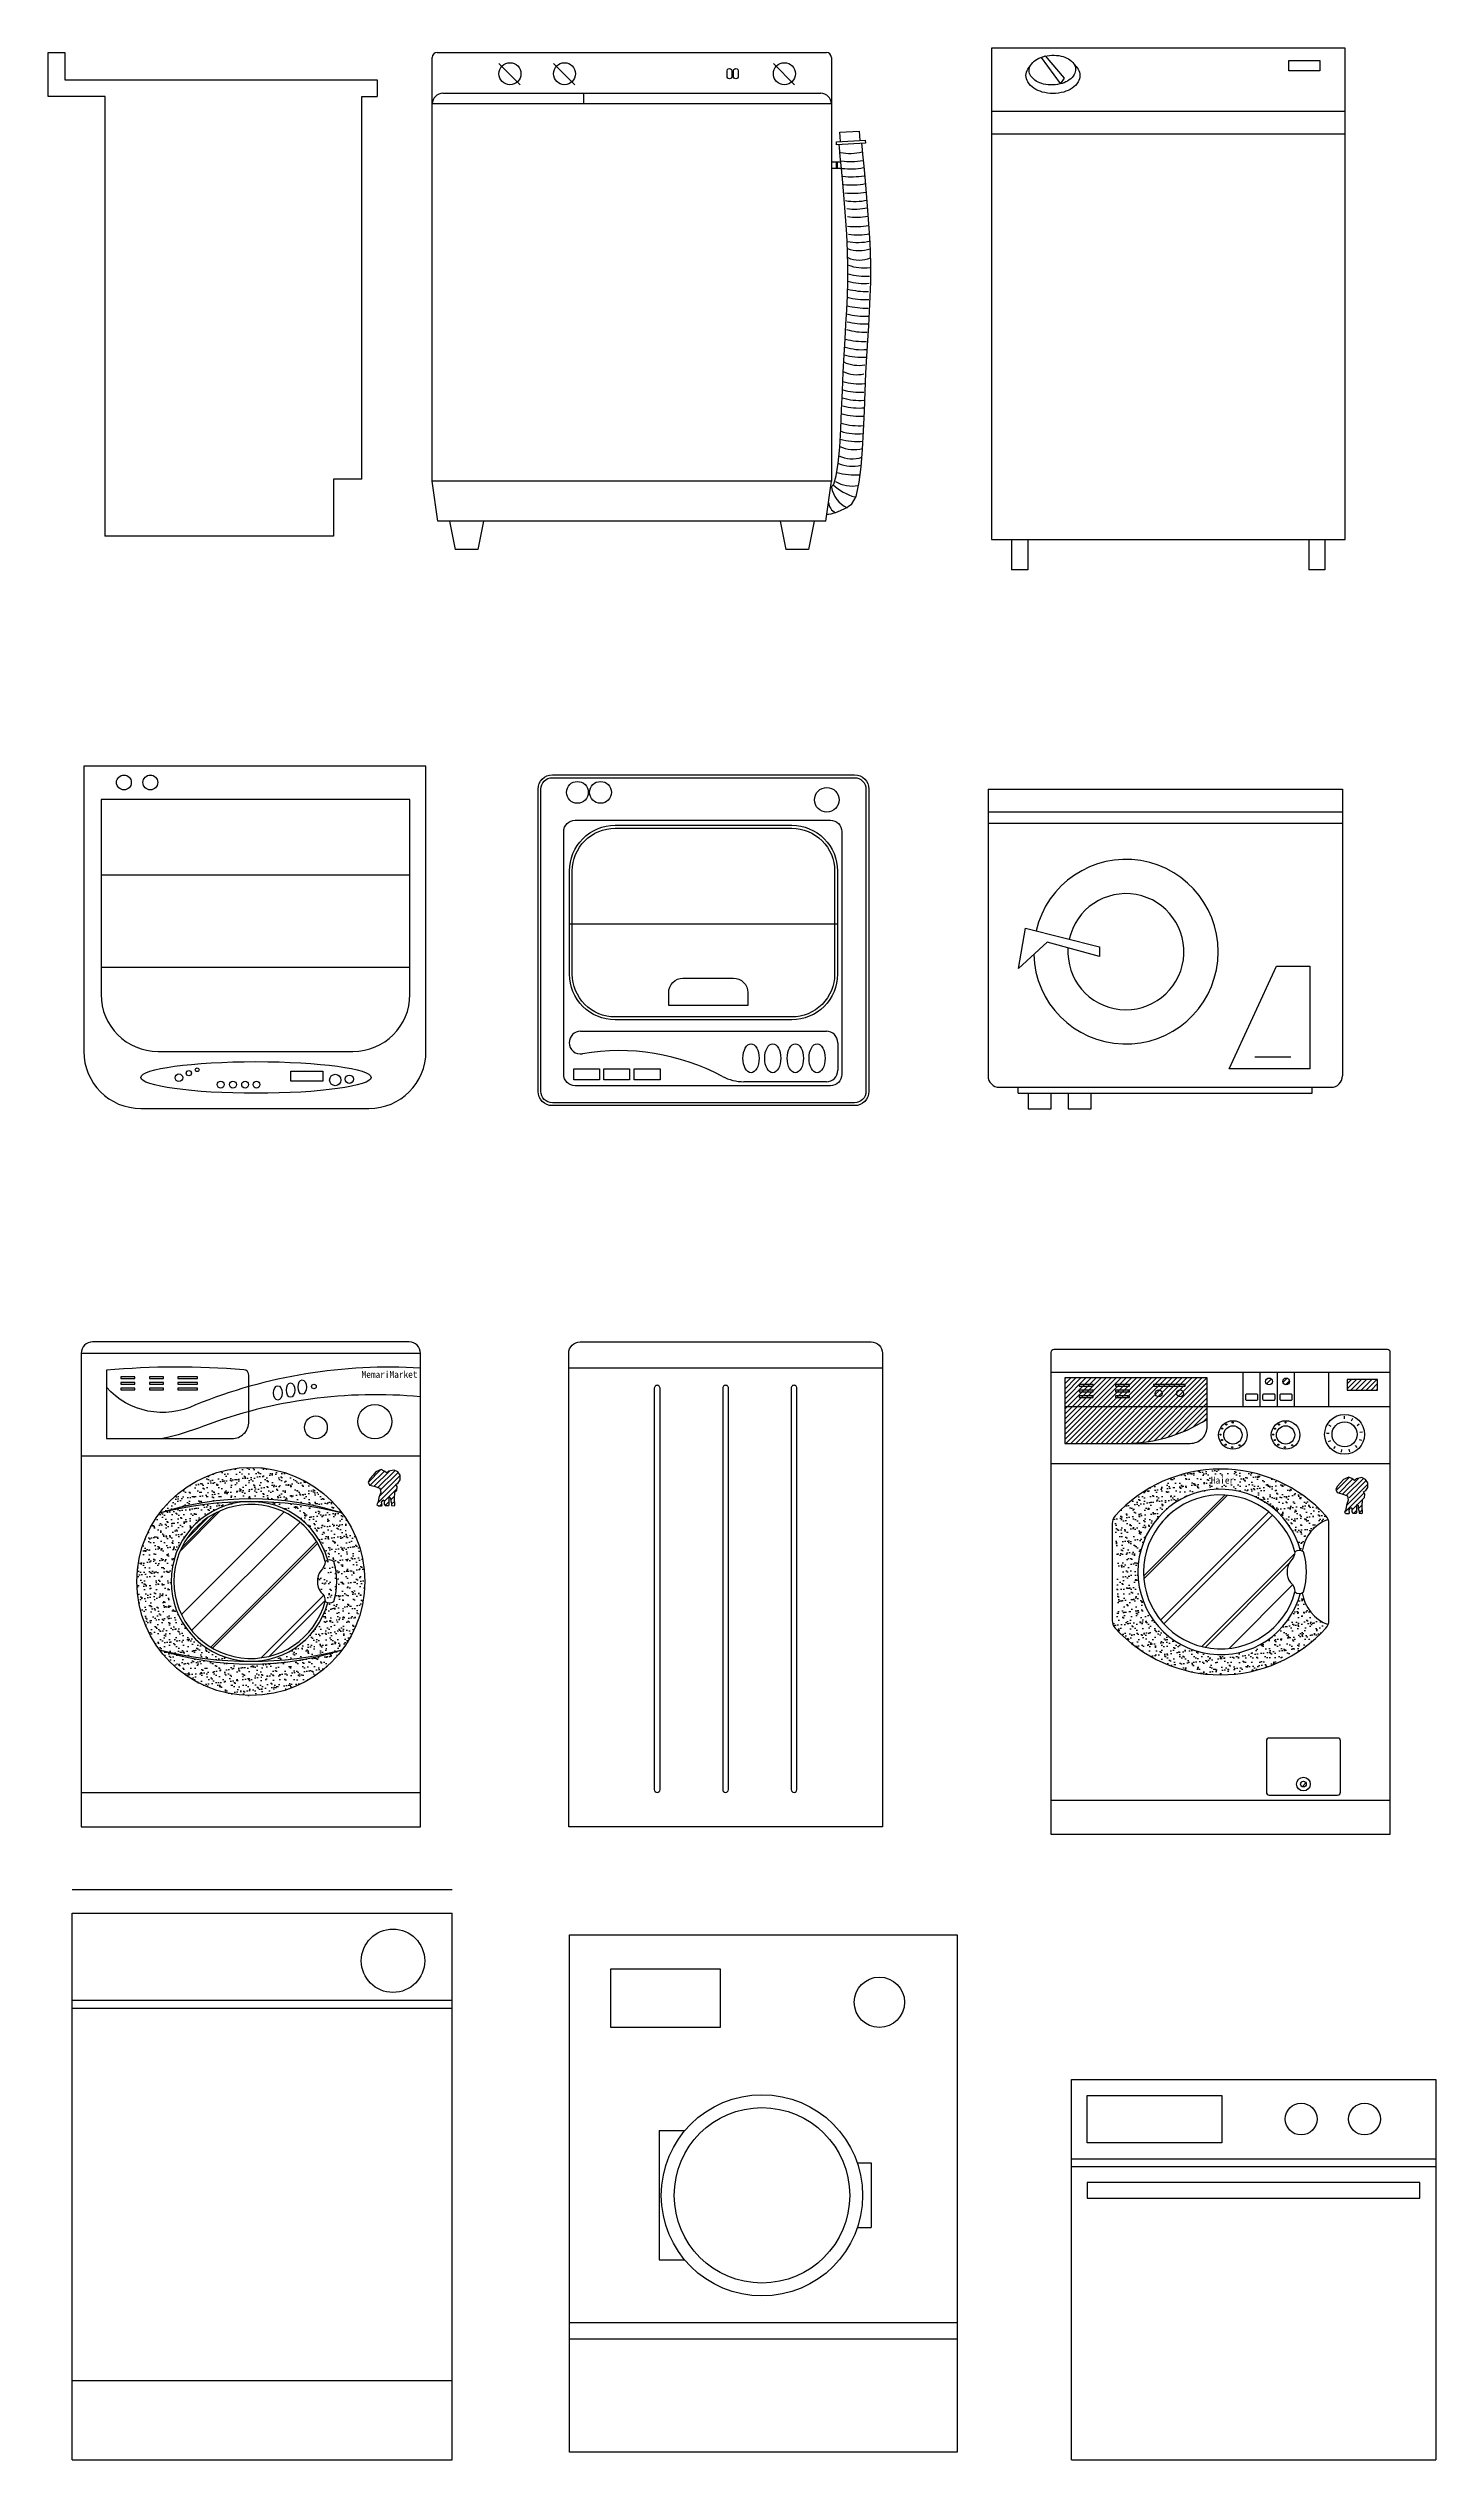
# Model space of a CAD drawing. Header units: millimetres. Extents: x 436 to 8707, y 4337 to 8587.
# Drawn here: x 436 to 2870, y 4359 to 8587 of the extents above; entities that cross this region are included whole.
import ezdxf

# ---------------------------------------------------------------- set-up
doc = ezdxf.new("R2010")
doc.units = ezdxf.units.MM
doc.styles.get("Standard").update_dxf_attribs({"font": 'arial.ttf'})
doc.styles.add('STYLE2', font='')
doc.styles.get('STYLE2').set_extended_font_data('SimHei')
pattern_1 = [(45, (-51571.956, 7573.157), (-4.4194174, 4.4194174), [])]

msp = doc.modelspace()

# ---------------------------------------------------------------- hatches: boundary and pattern name
h = msp.add_hatch()
h.set_pattern_fill('ANSI31', color=256, scale=50, style=0)
h.set_pattern_definition(pattern_1)
h.paths.add_polyline_path([(2468.9, 6183.4), (2468.9, 6255.9), (2218.9, 6255.9), (2218.9, 6140.9), (2329.8, 6140.9, 0.137292)])
h = msp.add_hatch()
h.set_pattern_fill('ANSI31', color=256, scale=50, style=0)
h.set_pattern_definition(pattern_1)
h.paths.add_polyline_path([(2613.3, 6249.5, 1), (2601.3, 6249.5, 1)])
h.paths.add_polyline_path([(2583.3, 6249.5, 1), (2571.3, 6249.5, 1)])
h = msp.add_hatch()
h.set_pattern_fill('ANSI31', color=256, scale=50, style=0)
h.set_pattern_definition(pattern_1)
h.paths.add_polyline_path([(2714.3, 6253.1), (2714.3, 6234.4), (2767.5, 6234.4), (2767.5, 6253.1)])
h = msp.add_hatch()
h.set_pattern_fill('AR-SAND', color=256, scale=8, style=0)
h.set_pattern_definition([(37.5, (-51334.953, 7586.46), (-0.503947, 15.4145902), [0, -12.16, 0, -13.6, 0, -13]), (7.5, (-51334.953, 7586.46), (14.158214, 22.5771685), [0, -6.56, 0, -10.96, 0, -4.2]), (327.5, (-51344.793, 7586.46), (24.913135, 0.0452724), [0, -4, 0, -14.4, 0, -18.8]), (317.5, (-51344.793, 7586.46), (24.049013, 7.0214045), [0, -2, 0, -9.44, 0, -10.8])])
h.paths.add_polyline_path([(951.8, 6018.8, 0.5), (631.8, 6018.8, -0.155651)])
h.paths.add_polyline_path([(951.8, 6018.8, 0.059654), (797.8, 6038.6, -0.325461), (926.7, 5936.1, -0.235893), (937.5, 5933.8, -0.144121), (937.5, 5863.8, -0.235893), (926.7, 5861.5, -0.325461), (797.8, 5758.9, 0.059654), (951.8, 5778.8, 0.162278), (991.8, 5898.8, 0.162278)])
h.paths.add_polyline_path([(785.8, 6038.6, 0.059654), (631.8, 6018.8, 0.162278), (591.8, 5898.8, 0.162278), (631.8, 5778.8, 0.059654), (785.8, 5758.9, -0.958214)])
h.paths.add_polyline_path([(631.8, 5778.8, 0.5), (951.8, 5778.8, -0.155651)])
h = msp.add_hatch()
h.set_pattern_fill('ANSI31', color=256, scale=50, style=0)
h.set_pattern_definition([(45, (-51334.9526, 7586.4597), (-4.4194174, 4.4194174), [])])
h.paths.add_polyline_path([(1045.9, 6069), (1050.1, 6071.6), (1053.7, 6077), (1053.5, 6085), (1049.6, 6091.1), (1043.3, 6094.1), (1033.4, 6092), (1030.3, 6089.2), (1025.8, 6092.4), (1020.4, 6095), (1010.8, 6090.9), (1006.1, 6085.3), (1000.2, 6078.8), (997.8, 6073.1), (999.8, 6067.9), (1008, 6065.8), (1018, 6062.1), (1019.5, 6054.5), (1016.5, 6045.9), (1015.2, 6038.5), (1013, 6033.5), (1015.6, 6031.4), (1020.8, 6031.1), (1021.9, 6032.2), (1020.8, 6037.6), (1023, 6040.5), (1023.8, 6042), (1025.8, 6040.7), (1025.8, 6034.2), (1027.3, 6032), (1033.6, 6032), (1034.4, 6033.1), (1034.4, 6037.4), (1034.2, 6044.4), (1034.2, 6047), (1036.6, 6045.1), (1037, 6040.2), (1038.3, 6034.8), (1038.6, 6031.8), (1043.3, 6031.1), (1044.4, 6032.7), (1043.8, 6043.3), (1044.2, 6056), (1047.9, 6059.1), (1048.5, 6065.1)])
h = msp.add_hatch()
h.set_pattern_fill('AR-SAND', color=256, scale=8, style=0)
h.set_pattern_definition([(37.5, (-51571.956, 7573.157), (-0.503947, 15.4145902), [0, -12.16, 0, -13.6, 0, -13]), (7.5, (-51571.956, 7573.157), (14.158214, 22.5771685), [0, -6.56, 0, -10.96, 0, -4.2]), (327.5, (-51581.796, 7573.157), (24.913135, 0.0452724), [0, -4, 0, -14.4, 0, -18.8]), (317.5, (-51581.796, 7573.157), (24.049013, 7.0214045), [0, -2, 0, -9.44, 0, -10.8])])
h.paths.add_polyline_path([(2632.3, 5953, -0.066612), (2635.4, 5952, -0.277367), (2680.9, 6007.7, 0.092355), (2677.1, 6013.9, 0.442993), (2307.4, 6013.9, 0.170874), (2302.3, 6001.7, -0.111725), (2302.3, 5830.5, 0.186298), (2307.4, 5817, 0.442981), (2677.1, 5817, 0.092355), (2680.9, 5823.3, -0.277367), (2635.4, 5878.9, -0.066612), (2632.3, 5878, -7.601618)])
h.paths.add_polyline_path([(2473.4, 6067.4), (2519.9, 6067.4), (2519.9, 6084.8), (2473.4, 6084.8)], flags=24)
h = msp.add_hatch()
h.set_pattern_fill('AR-RROOF', color=256, scale=120, angle=45, style=0)
h.set_pattern_definition([(45, (-49634.5, 7775.7), (101.82338, 271.529), [1800, -240, 600, -120]), (45, (-49564.07, 7930.97), (-197.70706, 28.00143), [360, -39.6, 720, -90]), (45, (-49664.2, 7890.245), (384.38325, 498.08602), [960, -168, 480, -120])])
h.paths.add_polyline_path([(2622.6, 5880.5, 0.243317), (2614.8, 5896.7, -0.361908), (2618.8, 5939, 0.124065), (2622.6, 5950.5, 7.582401)])
h = msp.add_hatch()
h.set_pattern_fill('ANSI31', color=256, scale=50, style=0)
h.set_pattern_definition(pattern_1)
h.paths.add_polyline_path([(2742.7, 6055.7), (2746.8, 6058.3), (2750.5, 6063.7), (2750.3, 6071.7), (2746.4, 6077.8), (2740.1, 6080.8), (2730.1, 6078.7), (2727.1, 6075.9), (2722.5, 6079.1), (2717.1, 6081.7), (2707.6, 6077.6), (2702.8, 6072), (2697, 6065.5), (2694.6, 6059.8), (2696.5, 6054.6), (2704.8, 6052.5), (2718.4, 6047.4), (2713.2, 6032.6), (2710.9, 6019.3), (2712.4, 6018.1), (2717.6, 6017.8), (2718.6, 6018.9), (2717.6, 6024.3), (2719.7, 6027.2), (2722.5, 6032.1), (2722.5, 6020.9), (2724.1, 6018.7), (2730.3, 6018.7), (2731.2, 6019.8), (2731.2, 6024.1), (2730.9, 6033.7), (2733.4, 6031.8), (2733.8, 6026.9), (2735.9, 6018.4), (2740.1, 6017.8), (2741.2, 6019.4), (2740.5, 6030), (2741, 6042.7), (2744.6, 6045.8), (2745.3, 6051.8)])
h = msp.add_hatch()
h.set_pattern_fill('AR-RROOF', color=256, scale=120, angle=45, style=0)
h.set_pattern_definition([(45, (-51334.95, 7586.46), (101.82338, 271.529), [1800, -240, 600, -120]), (45, (-51264.52, 7741.74), (-197.70706, 28.00143), [360, -39.6, 720, -90]), (45, (-51364.65, 7701.01), (384.38325, 498.08602), [960, -168, 480, -120])])
h.paths.add_polyline_path([(922.2, 5863.8, 0.243317), (914.4, 5880, -0.310227), (914.4, 5917.5, 0.187719), (922.2, 5933.8, 7.582401)])
h = msp.add_hatch()
h.set_pattern_fill('AR-SAND', color=256, scale=10, style=0)
h.set_pattern_definition([(37.5, (-51334.953, 7586.46), (-0.6299336, 19.2682377), [0, -15.2, 0, -17, 0, -16.25]), (7.5, (-51334.953, 7586.46), (17.697767, 28.221461), [0, -8.2, 0, -13.7, 0, -5.25]), (327.5, (-51347.253, 7586.46), (31.1414186, 0.0565905), [0, -5, 0, -18, 0, -23.5]), (317.5, (-51347.253, 7586.46), (30.061266, 8.776756), [0, -2.5, 0, -11.8, 0, -13.5])])
h.paths.add_polyline_path([(937.5, 5933.8, 0.349666), (922.2, 5933.8, -0.187719), (914.4, 5917.5, 0.310227), (914.4, 5880, -0.243317), (922.2, 5863.8, 0.349666), (937.5, 5863.8, 0.144121)])
h = msp.add_hatch()
h.set_pattern_fill('ANSI31', color=256, scale=50, style=0)
h.set_pattern_definition(pattern_1)
h.paths.add_polyline_path([(2642.6, 5543.4, 1), (2632.6, 5543.4, 1)])

# ---------------------------------------------------------------- linework, layer by layer
at = {"linetype": 'Continuous'}
for p, q in [((2710.5, 8587.2), (2090.5, 8587.2)), ((2090.5, 8587.2), (2090.5, 7726)), ((2710.5, 7726), (2710.5, 8587.2)), ((2710.5, 8476), (2090.5, 8476)), ((2710.5, 8436.7), (2090.5, 8436.7)), ((2090.5, 7726), (2710.5, 7726)), ((2125.6, 7726), (2125.6, 7672.8)), ((2154.1, 7726), (2154.1, 7672.8)), ((2646.9, 7726), (2646.9, 7672.8)), ((2675.4, 7726), (2675.4, 7672.8))]:
    msp.add_line(p, q, dxfattribs=at)
for p, q in [((436.5, 8579.6), (465.5, 8579.6)), ((436.5, 8502.6), (436.5, 8579.6)), ((465.5, 8579.6), (465.5, 8531.6)), ((1109.9, 7828.2), (1109.9, 8570.9)), ((1118.6, 8579.6), (1801.1, 8579.6)), ((1264.2, 8522.9), (1226.8, 8560.3)), ((1359.8, 8522.9), (1322.4, 8560.3)), ((1745.4, 8522.9), (1708.1, 8560.3)), ((1809.9, 8570.9), (1809.9, 7828.2)), ((2178.5, 8570.8), (2184.6, 8573.8)), ((2211.8, 8525.5), (2178.5, 8570.8)), ((2184.6, 8573.8), (2217.8, 8534.6)), ((2611.8, 8547.4), (2611.8, 8565.5)), ((2611.8, 8565.5), (2666.2, 8565.5)), ((2666.2, 8547.4), (2611.8, 8547.4)), ((2666.2, 8565.5), (2666.2, 8547.4)), ((536.5, 8502.6), (436.5, 8502.6)), ((465.5, 8531.6), (1013.4, 8531.6)), ((536.5, 7731.6), (536.5, 8502.6)), ((986.5, 7831.6), (986.5, 8502.6)), ((986.5, 8502.6), (1013.4, 8502.6)), ((1013.4, 8531.6), (1013.4, 8502.6)), ((1128.5, 8508.2), (1791.3, 8508.2)), ((1374.9, 8508.2), (1374.9, 8489.6)), ((2217.8, 8534.6), (2211.8, 8525.5)), ((1809.9, 8489.6), (1109.9, 8489.6)), ((1826.3, 8387.1), (1809.9, 8387.1)), ((1827.3, 8376.5), (1809.9, 8376.5)), ((1818.1, 8387.1), (1818.1, 8376.5)), ((1819.8, 8387.1), (1819.8, 8376.5)), ((936.5, 7831.6), (936.5, 7731.6)), ((986.5, 7831.6), (936.5, 7831.6)), ((1809.9, 7828.2), (1109.9, 7828.2)), ((1119.9, 7758.2), (1109.9, 7828.2)), ((1799.9, 7758.2), (1809.9, 7828.2)), ((1799.9, 7758.2), (1119.9, 7758.2)), ((1139.9, 7758.2), (1149.9, 7708.2)), ((1199.9, 7758.2), (1189.9, 7708.2)), ((1719.9, 7758.2), (1729.9, 7708.2)), ((1779.9, 7758.2), (1769.9, 7708.2)), ((936.5, 7731.6), (536.5, 7731.6)), ((1189.9, 7708.2), (1149.9, 7708.2)), ((1769.9, 7708.2), (1729.9, 7708.2)), ((2154.1, 7672.8), (2125.6, 7672.8)), ((2675.4, 7672.8), (2646.9, 7672.8)), ((498.9, 7328.1), (498.9, 6828.1)), ((1098.9, 7328.1), (498.9, 7328.1)), ((1098.9, 6828.1), (1098.9, 7328.1)), ((2084.5, 7288.1), (2084.5, 6785.2)), ((2084.5, 7288.1), (2706.1, 7288.1)), ((2706.1, 7288.1), (2706.1, 6785.2)), ((1070.8, 7270.1), (529.1, 7270.1)), ((529.1, 7270.1), (529.1, 6928.1)), ((1070.8, 6928.1), (1070.8, 7270.1)), ((2084.5, 7248.1), (2706.1, 7248.1)), ((2084.5, 7228.1), (2706.1, 7228.1)), ((529.1, 7137.9), (1070.8, 7137.9)), ((1350.5, 7052), (1820.5, 7052)), ((2137.7, 6973.7), (2150.1, 7044)), ((2188, 7019.8), (2137.7, 6973.7)), ((2150.1, 7044), (2280.2, 7011.4)), ((2280.2, 6994.6), (2188, 7019.8)), ((2280.2, 7011.4), (2280.2, 6994.6)), ((2507.1, 6797.5), (2590.3, 6977.9)), ((2590.3, 6977.9), (2648.9, 6977.9)), ((2648.9, 6977.9), (2648.9, 6797.5)), ((529.1, 6976.1), (1070.8, 6976.1)), ((1370, 6863.4), (1801, 6863.4)), ((629.1, 6828.1), (970.8, 6828.1)), ((1821, 6843.4), (1821, 6795)), ((2552.6, 6818.5), (2615.4, 6818.5)), ((861.8, 6793.4), (917.8, 6793.4)), ((861.8, 6776), (861.8, 6793.4)), ((917.8, 6776), (861.8, 6776)), ((917.8, 6793.4), (917.8, 6776)), ((1801, 6775), (1656.4, 6775)), ((2648.9, 6797.5), (2507.1, 6797.5)), ((598.9, 6728.1), (998.9, 6728.1)), ((2104.5, 6765.2), (2686.1, 6765.2)), ((2137.6, 6755.2), (2137.6, 6765.2)), ((2137.6, 6755.2), (2653.1, 6755.2)), ((2154.9, 6755.2), (2154.9, 6727.6)), ((2154.9, 6727.6), (2195.5, 6727.6)), ((2195.5, 6727.6), (2195.5, 6755.2)), ((2224.9, 6755.2), (2224.9, 6727.6)), ((2224.9, 6727.6), (2265.5, 6727.6)), ((2265.5, 6727.6), (2265.5, 6755.2)), ((2653.1, 6755.2), (2653.1, 6765.2)), ((2194.8, 6265.5), (2789.8, 6265.5)), ((2531.3, 6265.5), (2531.3, 6205.5)), ((2561.3, 6265.5), (2561.3, 6205.5)), ((2591.3, 6265.5), (2591.3, 6205.5)), ((2621.3, 6265.5), (2621.3, 6205.5)), ((2681.3, 6265.5), (2681.3, 6205.5)), ((2218.9, 6205.5), (2789.8, 6205.5)), ((2709.7, 6183.7), (2709.7, 6188.4)), ((2722, 6180.7), (2724.2, 6184.9)), ((2731.7, 6172.4), (2735.5, 6175.1)), ((2682.7, 6158), (2678, 6158.3)), ((2685.1, 6145.5), (2680.8, 6143.6)), ((2686.3, 6170.2), (2682.2, 6172.6)), ((2693, 6135.5), (2690.1, 6131.8)), ((2728.3, 6137.2), (2731.5, 6133.8)), ((2735.2, 6147.9), (2739.6, 6146.4)), ((2736.4, 6160.6), (2741, 6161.3)), ((2194.8, 6105.5), (2789.8, 6105.5)), ((2704.6, 6130.2), (2703.7, 6125.6)), ((2717.3, 6130.8), (2718.6, 6126.3)), ((2194.8, 5515.5), (2789.8, 5515.5)), ((478.5, 5358.7), (1145.1, 5358.7)), ((478.5, 4358.7), (478.5, 5317.1)), ((478.5, 5317.1), (1145.1, 5317.1)), ((1145.1, 4358.7), (1145.1, 5317.1)), ((1350.4, 4372), (1350.4, 5278.9)), ((1350.4, 5278.9), (2030.5, 5278.9)), ((2030.5, 5278.9), (2030.5, 4372)), ((1423.3, 5116.8), (1423.3, 5219.8)), ((1423.3, 5219.8), (1614.5, 5219.8)), ((1614.5, 5219.8), (1614.5, 5116.8)), ((1145.1, 5164.3), (478.5, 5164.3)), ((478.5, 5150.4), (1145.1, 5150.4)), ((1614.5, 5116.8), (1423.3, 5116.8)), ((2230.8, 4358.8), (2230.8, 5025.5)), ((2230.8, 5025.5), (2869.7, 5025.5)), ((2258.6, 4997.7), (2494.7, 4997.7)), ((2258.6, 4914.4), (2258.6, 4997.7)), ((2494.7, 4997.7), (2494.7, 4914.4)), ((2869.7, 5025.5), (2869.7, 4358.8)), ((1507.7, 4935.8), (1552.8, 4935.8)), ((1507.7, 4935.8), (1507.7, 4709.1)), ((2494.7, 4914.4), (2258.6, 4914.4)), ((1855.2, 4879.2), (1879.7, 4879.2)), ((1879.7, 4879.2), (1879.7, 4765.8)), ((2230.8, 4886.6), (2869.7, 4886.6)), ((2230.8, 4872.7), (2869.7, 4872.7)), ((2841.9, 4845), (2258.6, 4845)), ((2258.6, 4845), (2258.6, 4817.2)), ((2841.9, 4817.2), (2841.9, 4845)), ((2258.6, 4817.2), (2841.9, 4817.2)), ((1855.2, 4765.8), (1879.7, 4765.8)), ((1507.7, 4709.1), (1552.8, 4709.1)), ((2030.5, 4598.8), (1350.4, 4598.8)), ((2030.5, 4570.4), (1350.4, 4570.4)), ((478.5, 4497.6), (1145.1, 4497.6)), ((478.5, 4358.7), (1145.1, 4358.7)), ((2030.5, 4372), (1350.4, 4372)), ((2230.8, 4358.8), (2869.7, 4358.8))]:
    msp.add_line(p, q)
at = {"linetype": 'ByBlock'}
for p, q in [((494.3, 6298.8), (1089.3, 6298.8)), ((1899.3, 6272.8), (1349.3, 6272.8)), ((494.3, 6118.8), (1089.3, 6118.8)), ((494.3, 5528.8), (1089.3, 5528.8))]:
    msp.add_line(p, q, dxfattribs=at)
for points in [[(1626.8, 8547.6, -1.000204), (1635.3, 8547.6), (1635.3, 8537.9, -0.414214)], [(1635.3, 8537.9, -0.999907), (1626.8, 8537.9), (1626.8, 8547.6, -0.414214)], [(1638.1, 8547.6, -1.000111), (1646.6, 8547.6), (1646.6, 8537.9, -0.414214)], [(1646.6, 8537.9, -0.999907), (1638.1, 8537.9), (1638.1, 8547.6, -0.414214)], [(2242.5, 8550.7, -0.285263), (2242.5, 8528.1, -0.107116), (2231.8, 8517.1, -0.079839), (2217.2, 8510.4, -0.135616), (2179.5, 8510.4, -0.079839), (2164.9, 8517.1, -0.107116), (2154.3, 8528.1, -0.285153), (2154.3, 8550.7, -0.052705), (2158.9, 8556.7, -0.079839)], [(2235, 8559.6, -0.295693), (2235.7, 8541, -0.107175), (2226.9, 8531.5, -0.077612), (2214.5, 8525.6, -0.130057), (2182, 8524.4, -0.077612), (2169.2, 8529.4, -0.107175), (2159.7, 8538.2, -0.295854), (2159, 8556.8, -0.107175), (2167.8, 8566.2, -0.077612), (2180.2, 8572.2, -0.130208), (2212.7, 8573.4, -0.077612), (2225.5, 8568.4, -0.107175), (2235, 8559.6, -0.144797)], [(2235.5, 8559, -0.075217), (2242.5, 8550.7, -0.13983)]]:
    msp.add_lwpolyline(points, format="xyb")
for points in [[(1808.2, 7816.6), (1814, 7822.6), (1818.4, 7837.6), (1821.8, 7859.8), (1824.4, 7887.5), (1826.3, 7919), (1827.8, 7952.6), (1829.1, 7986.7), (1830.5, 8019.3), (1832, 8049.4), (1833.7, 8077.1), (1835.4, 8103.1), (1836.9, 8128.2), (1838, 8152.8), (1838.7, 8177.9), (1838.9, 8203.9), (1838.2, 8231.6), (1836.8, 8261.3), (1834.7, 8292), (1832.3, 8322.3), (1829.7, 8351), (1827.3, 8376.5), (1825.2, 8397.6), (1823.8, 8413), (1823.5, 8417.9)], [(1825.7, 8423.6), (1824.8, 8440), (1858.7, 8441.9), (1859.6, 8425.5)], [(1845.2, 7786.9), (1853, 7801.3), (1858.6, 7826.1), (1862.1, 7853.1), (1864.5, 7883.5), (1866.4, 7916.5), (1867.8, 7950.9), (1869.1, 7985), (1870.4, 8017.5), (1872, 8047.2), (1873.6, 8074.6), (1875.3, 8100.7), (1876.8, 8126), (1878, 8151.3), (1878.7, 8177.2), (1878.9, 8204.2), (1878.2, 8233), (1876.7, 8263.6), (1874.6, 8294.9), (1872.2, 8325.7), (1869.6, 8354.6), (1867.1, 8380.3), (1865.1, 8401.4), (1863.7, 8416.1), (1863.4, 8420.1)], [(1845.2, 7786.9), (1839.2, 7783), (1832.8, 7779.5), (1826.4, 7776.4), (1820.1, 7773.7), (1814.2, 7771.7), (1809, 7770.2), (1804.6, 7769.4), (1801.5, 7769.4)], [(2741.2, 6019.4), (2740.5, 6030), (2741, 6042.7), (2744.6, 6045.8), (2745.3, 6051.8), (2742.7, 6055.7), (2746.8, 6058.3), (2750.5, 6063.7), (2750.3, 6071.7), (2746.4, 6077.8), (2740.1, 6080.8), (2730.1, 6078.7), (2727.1, 6075.9), (2722.5, 6079.1), (2717.1, 6081.7), (2707.6, 6077.6), (2702.8, 6072), (2697, 6065.5), (2694.6, 6059.8), (2696.5, 6054.6), (2704.8, 6052.5), (2714.7, 6048.8), (2716.3, 6041.2), (2713.2, 6032.6), (2711.9, 6025.2), (2709.8, 6020.2), (2712.4, 6018.1), (2717.6, 6017.8), (2718.6, 6018.9), (2717.6, 6024.3), (2719.7, 6027.2), (2720.6, 6028.7), (2722.5, 6027.4), (2722.5, 6020.9), (2724.1, 6018.7), (2730.3, 6018.7), (2731.2, 6019.8), (2731.2, 6024.1), (2731, 6031.1), (2731, 6033.6), (2733.4, 6031.8), (2733.8, 6026.9), (2735.1, 6021.5), (2735.3, 6018.5), (2740.1, 6017.8), (2741.2, 6019.4)]]:
    msp.add_lwpolyline(points)
for points in [[(1869.6, 8420.5), (1819, 8417.6), (1818.7, 8423.2), (1869.3, 8426)], [(1358.2, 6797.8), (1403.4, 6797.8), (1403.4, 6778.1), (1358.2, 6778.1)], [(1410.5, 6797.8), (1455.7, 6797.8), (1455.7, 6778.1), (1410.5, 6778.1)], [(1464.1, 6797.8), (1509.3, 6797.8), (1509.3, 6778.1), (1464.1, 6778.1)], [(2244.4, 6241.2), (2268.8, 6241.2), (2268.8, 6244.4), (2244.4, 6244.4)], [(2244.4, 6231.2), (2268.8, 6231.2), (2268.8, 6234.4), (2244.4, 6234.4)], [(2244.4, 6221.2), (2268.8, 6221.2), (2268.8, 6224.4), (2244.4, 6224.4)], [(2308, 6241.2), (2332.5, 6241.2), (2332.5, 6244.4), (2308, 6244.4)], [(2308, 6231.2), (2332.5, 6231.2), (2332.5, 6234.4), (2308, 6234.4)], [(2308, 6221.2), (2332.5, 6221.2), (2332.5, 6224.4), (2308, 6224.4)], [(2374.8, 6241.2), (2430.4, 6241.2), (2430.4, 6244.4), (2374.8, 6244.4)], [(2714.3, 6234.4), (2767.5, 6234.4), (2767.5, 6253.1), (2714.3, 6253.1)]]:
    msp.add_lwpolyline(points, close=True)
for points in [[(1320.5, 7313.1), (1850.5, 7313.1, -0.414214), (1875.5, 7288.1), (1875.5, 6758.1, -0.414214), (1850.5, 6733.1), (1320.5, 6733.1, -0.414214), (1295.5, 6758.1), (1295.5, 7288.1, -0.414214)], [(1320.5, 7308.1), (1850.5, 7308.1, -0.414214), (1870.5, 7288.1), (1870.5, 6758.1, -0.414214), (1850.5, 6738.1), (1320.5, 6738.1, -0.414214), (1300.5, 6758.1), (1300.5, 7288.1, -0.414214)], [(1360.5, 7233.5), (1808.1, 7233.5, -0.414214), (1828.1, 7213.5), (1828.1, 6787.9, -0.414214), (1808.1, 6767.9), (1360.5, 6767.9, -0.414214), (1340.5, 6787.9), (1340.5, 7213.5, -0.414214)], [(1430.5, 7224.6), (1740.5, 7224.6, -0.414214), (1820.5, 7144.6), (1820.5, 6963.6, -0.414214), (1740.5, 6883.6), (1430.5, 6883.6, -0.414214), (1350.5, 6963.6), (1350.5, 7144.6, -0.414214)], [(1430.5, 7219.6), (1740.5, 7219.6, -0.414214), (1815.5, 7144.6), (1815.5, 6963.6, -0.414214), (1740.5, 6888.6), (1430.5, 6888.6, -0.414214), (1355.5, 6963.6), (1355.5, 7144.6, -0.414214)], [(1549.5, 6956.5), (1638.2, 6956.5, -0.414214), (1663.2, 6931.5), (1663.2, 6908.8), (1524.5, 6908.8), (1524.5, 6931.5, -0.414214)], [(494.3, 5468.8), (1089.3, 5468.8), (1089.3, 6298.8, 0.414214), (1069.3, 6318.8), (514.3, 6318.8, 0.414214), (494.3, 6298.8)], [(1899.3, 5468.8), (1349.3, 5468.8), (1349.3, 6298.8, -0.414214), (1369.3, 6318.8), (1879.3, 6318.8, -0.414214), (1899.3, 6298.8)], [(2194.8, 6300.5), (2194.8, 5455.5), (2789.8, 5455.5), (2789.8, 6300.5, 0.414214), (2784.8, 6305.5), (2199.8, 6305.5, 0.414214)], [(2438.9, 6140.9, 0.414214), (2468.9, 6170.9), (2468.9, 6255.9), (2218.9, 6255.9), (2218.9, 6140.9)], [(2538.1, 6216.8), (2555.8, 6216.8, 0.414214), (2557.8, 6218.8), (2557.8, 6225.3, 0.414214), (2555.8, 6227.3), (2538.1, 6227.3, 0.414214), (2536.1, 6225.3), (2536.1, 6218.8, 0.414214)], [(2568.1, 6216.8), (2585.8, 6216.8, 0.414214), (2587.8, 6218.8), (2587.8, 6225.3, 0.414214), (2585.8, 6227.3), (2568.1, 6227.3, 0.414214), (2566.1, 6225.3), (2566.1, 6218.8, 0.414214)], [(2598.1, 6216.8), (2615.8, 6216.8, 0.414214), (2617.8, 6218.8), (2617.8, 6225.3, 0.414214), (2615.8, 6227.3), (2598.1, 6227.3, 0.414214), (2596.1, 6225.3), (2596.1, 6218.8, 0.414214)], [(2677.1, 5817, 0.186298), (2682.3, 5830.5), (2682.3, 6000.5, 0.186298), (2677.1, 6013.9, 0.442993), (2307.4, 6013.9, 0.186298), (2302.3, 6000.5), (2302.3, 5830.5, 0.186298), (2307.4, 5817, 0.442981)], [(2622.6, 5880.5, 0.349666), (2637.9, 5880.5, 0.144121), (2637.9, 5950.5, 0.349666), (2622.6, 5950.5, -0.187719), (2614.8, 5934.2, 0.310227), (2614.8, 5896.7, -0.243317)], [(2577.6, 5524.3), (2697.6, 5524.3, 0.414214), (2702.6, 5529.3), (2702.6, 5619.3, 0.414214), (2697.6, 5624.3), (2577.6, 5624.3, 0.414214), (2572.6, 5619.3), (2572.6, 5529.3, 0.414214)]]:
    msp.add_lwpolyline(points, format="xyb", close=True)
for points in [[(538.4, 6149.2), (758.4, 6149.2, 0.414214), (788.4, 6179.2), (788.4, 6260, 0.390454), (779.2, 6270, 0.042549), (538.4, 6269.2)], [(922.2, 5863.8, 0.349666), (937.5, 5863.8, 0.144121), (937.5, 5933.8, 0.349666), (922.2, 5933.8, -0.187719), (914.4, 5917.5, 0.310227), (914.4, 5880, -0.243317)]]:
    msp.add_lwpolyline(points, format="xyb", close=True, dxfattribs=at)
for points in [[(1089.3, 6272.8, 0.112444), (694.6, 6208.3, -0.336466), (538.4, 6239.4)], [(1089.3, 6222.6, 0.113907), (708.8, 6171, -0.037517), (636.6, 6149.2)], [(1509.3, 6237.8, 1.000204), (1499.3, 6237.8)], [(1499.3, 6237.8), (1499.3, 5533.8, 0.999907), (1509.3, 5533.8)], [(1629.3, 6237.8, 1.000111), (1619.3, 6237.8)], [(1619.3, 6237.8), (1619.3, 5533.8, 0.999907), (1629.3, 5533.8)], [(1749.3, 6237.8, 1.000204), (1739.3, 6237.8)], [(1739.3, 6237.8), (1739.3, 5533.8, 0.999907), (1749.3, 5533.8)]]:
    msp.add_lwpolyline(points, format="xyb", dxfattribs=at)
for points in [[(563.9, 6254.5), (588.4, 6254.5), (588.4, 6257.7), (563.9, 6257.7)], [(563.9, 6244.5), (588.4, 6244.5), (588.4, 6247.7), (563.9, 6247.7)], [(563.9, 6234.5), (588.4, 6234.5), (588.4, 6237.7), (563.9, 6237.7)], [(613.9, 6254.5), (638.4, 6254.5), (638.4, 6257.7), (613.9, 6257.7)], [(613.9, 6244.5), (638.4, 6244.5), (638.4, 6247.7), (613.9, 6247.7)], [(613.9, 6234.5), (638.4, 6234.5), (638.4, 6237.7), (613.9, 6237.7)], [(663.9, 6254.5), (698.4, 6254.5), (698.4, 6257.7), (663.9, 6257.7)], [(663.9, 6244.5), (698.4, 6244.5), (698.4, 6247.7), (663.9, 6247.7)], [(663.9, 6234.5), (698.4, 6234.5), (698.4, 6237.7), (663.9, 6237.7)]]:
    msp.add_lwpolyline(points, close=True, dxfattribs=at)
for points in [[(1509.3, 5533.8), (1509.3, 6237.8)], [(1629.3, 5533.8), (1629.3, 6237.8)], [(1749.3, 5533.8), (1749.3, 6237.8)], [(1044.4, 6032.7), (1043.8, 6043.3), (1044.2, 6056), (1047.9, 6059.1), (1048.5, 6065.1), (1045.9, 6069), (1050.1, 6071.6), (1053.7, 6077), (1053.5, 6085), (1049.6, 6091.1), (1043.3, 6094.1), (1033.4, 6092), (1030.3, 6089.2), (1025.8, 6092.4), (1020.4, 6095), (1010.8, 6090.9), (1006.1, 6085.3), (1000.2, 6078.8), (997.8, 6073.1), (999.8, 6067.9), (1008, 6065.8), (1018, 6062.1), (1019.5, 6054.5), (1016.5, 6045.9), (1015.2, 6038.5), (1013, 6033.5), (1015.6, 6031.4), (1020.8, 6031.1), (1021.9, 6032.2), (1020.8, 6037.6), (1023, 6040.5), (1023.8, 6042), (1025.8, 6040.7), (1025.8, 6034.2), (1027.3, 6032), (1033.6, 6032), (1034.4, 6033.1), (1034.4, 6037.4), (1034.2, 6044.4), (1034.2, 6047), (1036.6, 6045.1), (1037, 6040.2), (1038.3, 6034.8), (1038.6, 6031.8), (1043.3, 6031.1), (1044.4, 6032.7)]]:
    msp.add_lwpolyline(points, dxfattribs=at)
for centre, radius in [((1246.2, 8542.4), 19.3), ((1341.8, 8542.4), 19.3), ((1727.5, 8542.4), 19.3), ((569.2, 7299.7), 13), ((615.4, 7299.7), 13), ((1364.4, 7282.4), 19.1), ((1405, 7282.4), 19.1), ((1801.8, 7269.3), 21.5), ((665.7, 6782), 6.67), ((683, 6790), 4.67), ((697.7, 6796), 3.33), ((739, 6770), 6), ((760.4, 6770), 6), ((781.7, 6770), 6), ((801.7, 6770), 6), ((939.8, 6778), 10), ((964.5, 6779.4), 7.33), ((2383.8, 6228.6), 6), ((2421.4, 6228.6), 6), ((2577.3, 6249.5), 6), ((2607.3, 6249.5), 6), ((2513.9, 6155.7), 25), ((2502.4, 6174.1), 1), ((2513.6, 6177.6), 1), ((2606.3, 6155.7), 25), ((2594.8, 6174.1), 1), ((2606, 6177.6), 1), ((2709.7, 6156.7), 35), ((2709.7, 6156.7), 22), ((2492, 6156.2), 1), ((2494.9, 6146.7), 1), ((2495.2, 6166.8), 1), ((2513.9, 6155.7), 16), ((2501.2, 6138.7), 1), ((2512.6, 6134), 1), ((2525.5, 6137.5), 1), ((2584.4, 6156.2), 1), ((2587.3, 6146.7), 1), ((2587.7, 6166.8), 1), ((2606.3, 6155.7), 16), ((2593.6, 6138.7), 1), ((2605, 6134), 1), ((2617.9, 6137.5), 1), ((2637.6, 5543.4), 12), ((2637.6, 5543.4), 5), ((1041, 5233.7), 55.6), ((1894, 5161), 44.1), ((1688.1, 4822.4), 176.5), ((1688.1, 4822.4), 153.8), ((2633.6, 4956.1), 27.8), ((2744.7, 4956.1), 27.8)]:
    msp.add_circle(centre, radius)
for centre, radius in [((902.4, 6240.7), 4), ((905.8, 6169), 20), ((1009.2, 6179), 30), ((791.8, 5898.8), 200)]:
    msp.add_circle(centre, radius, dxfattribs=at)
for centre, radius, start, end in [((1118.6, 8570.9), 8.71, 90, 180), ((1801.1, 8570.9), 8.71, 0, 90), ((1128.5, 8489.6), 18.6, 90, 180), ((1791.3, 8489.6), 18.6, 0, 90), ((1842.8, 8481.9), 79.2, 257.5977, 285.1967), ((1843.2, 8516.5), 128, 263.0384, 279.7905), ((1843.3, 8490.1), 114.5, 262.5994, 281.5911), ((1845.4, 8491.6), 129.8, 263.155, 279.6739), ((1846.6, 8455.5), 108.1, 261.8844, 282.2557), ((1848.7, 8460.8), 128, 263.0384, 279.7904), ((1851.1, 8417.2), 98.7, 260.3659, 282.4284), ((1851, 8411.9), 106.8, 262.3624, 281.9871), ((1854.7, 8394.8), 103.9, 260.647, 280.8034), ((1856.1, 8353.5), 106.8, 259.9215, 281.9871), ((1853.8, 8402.4), 128, 263.0384, 279.7904), ((1856.1, 8358.7), 98.7, 260.3659, 282.4284), ((1859.1, 8292.3), 60, 249.4277, 288.4402), ((1859.1, 8267.3), 51.6, 246.4702, 292.0723), ((1866.8, 8281.2), 79.2, 249.8835, 277.4824), ((1870.7, 8290.5), 129.8, 255.4407, 271.9597), ((1868.4, 8289.2), 114.5, 254.8852, 273.8769), ((1871.8, 8315.4), 128, 255.3242, 272.0762), ((1866.3, 8215.9), 98.7, 252.6517, 274.7142), ((1869.8, 8259.5), 128, 255.3242, 272.0762), ((1867, 8254.5), 108.1, 254.1702, 274.5414), ((1866.9, 8200.9), 128, 255.3242, 272.0762), ((1866.8, 8193.3), 103.9, 252.9328, 273.0892), ((1865.5, 8210.7), 106.8, 254.6481, 274.2729), ((1857.5, 8091.1), 60, 244.2621, 280.7259), ((1862.7, 8152.1), 106.8, 253.3245, 274.2729), ((1863.4, 8157.3), 98.7, 252.6517, 274.7142), ((1859.3, 8106.9), 108.1, 254.1702, 274.5414), ((1854.1, 8066.3), 51.6, 242.8339, 284.358), ((1858.6, 8068.3), 98.7, 252.6517, 274.7142), ((1862.1, 8111.9), 128, 255.3242, 272.0762), ((1857.9, 8063.1), 106.8, 254.6481, 275.468), ((1855.8, 8009.7), 98.7, 252.6517, 276.0063), ((1859.3, 8053.3), 128, 255.3242, 273.3472), ((1859.1, 8045.7), 103.9, 252.9328, 274.5736), ((1846.4, 7918.7), 51.6, 243.0423, 289.2245), ((1849.8, 7943.5), 60, 245.0646, 284.3108), ((1855, 8004.5), 106.8, 253.8151, 275.5423), ((1846.4, 7880.1), 60.6, 240.7669, 279.9132), ((1852.3, 7961.2), 122.3, 254.3819, 273.7243), ((1847.1, 7927.5), 73.1, 249.9526, 281.4384), ((1827.5, 7792.8), 22.7, 185.3893, 241.9908), ((1859.2, 7826.1), 49.9, 189.9998, 243.9553), ((1872.9, 7883.9), 86.3, 226.0956, 255.25), ((2326.3, 7003), 161.8, 181.679, 167.0338), ((2326.3, 7003), 101.8, 176.1945, 167.6708), ((629.1, 6928.1), 100, 180, 270), ((970.8, 6928.1), 100, 270, 0), ((1370, 6843.4), 20, 90, 180), ((1801, 6843.4), 20, 0, 90), ((598.9, 6828.1), 100, 180, 270), ((998.9, 6828.1), 100, 270, 0), ((1370, 6843.7), 20, 180, 279.7934), ((1438.5, 6447.1), 382.4, 61.8907, 99.7934), ((1656.4, 6855), 80, 241.8907, 270), ((1801, 6795), 20, 270, 0), ((2104.5, 6785.2), 20, 180, 270), ((2686.1, 6785.2), 20, 270, 0), ((2323.4, 6410.5), 269.7, 268.6414, 302.6282), ((2492.3, 5915.5), 145, 14.9886, 345.0114), ((2492.3, 5915.5), 135, 15.0261, 344.9739), ((2704.5, 5942), 69.8, 109.7453, 171.7543), ((2704.5, 5888.9), 69.8, 188.2457, 250.2547)]:
    msp.add_arc(centre, radius, start, end)
for centre, radius, start, end in [((791.8, 5517.3), 526.4, 72.3057, 107.6943), ((791.8, 5385.5), 653.2, 75.8206, 104.1794), ((791.8, 5898.8), 140, 15.4429, 344.5571), ((791.8, 5898.8), 135, 15.0261, 344.9739), ((791.8, 6412), 653.2, 255.8206, 284.1794), ((791.8, 6280.3), 526.4, 252.3057, 287.6943)]:
    msp.add_arc(centre, radius, start, end, dxfattribs=at)
for centre, major_axis, ratio in [((800.8, 6782.5), (202, 0), 0.137115), ((1668.9, 6816.1), (0, -25.4), 0.556202), ((1707, 6816.1), (0, -25.4), 0.556202), ((1746.6, 6816.1), (0, -25.4), 0.556202), ((1784.7, 6816.1), (0, -25.4), 0.556202)]:
    msp.add_ellipse(centre, major_axis=major_axis, ratio=ratio)
for centre in [(839.1, 6229.3), (861.4, 6234.4), (882, 6239.6)]:
    msp.add_ellipse(centre, major_axis=(0, 12.7), ratio=0.578947, dxfattribs=at)

# ---------------------------------------------------------------- texts
at = {"linetype": 'ByBlock', "style": 'STYLE2'}
msp.add_text('MemariMarket ', height=12, dxfattribs=at).set_placement((986, 6255.8))
at = {"style": 'STYLE2'}
msp.add_text('Haier', height=12, dxfattribs=at).set_placement((2475.4, 6070.3))
at = {"text_generation_flag": 4, "width": 0.8, "flags": 9}
for tag, s in [('YSIZE', '848'), ('XSIZE', '576')]:
    msp.add_attdef(tag, (536.5, 7731.6), s, height=0.5, rotation=180, dxfattribs=at)

doc.saveas('drawing.dxf')
